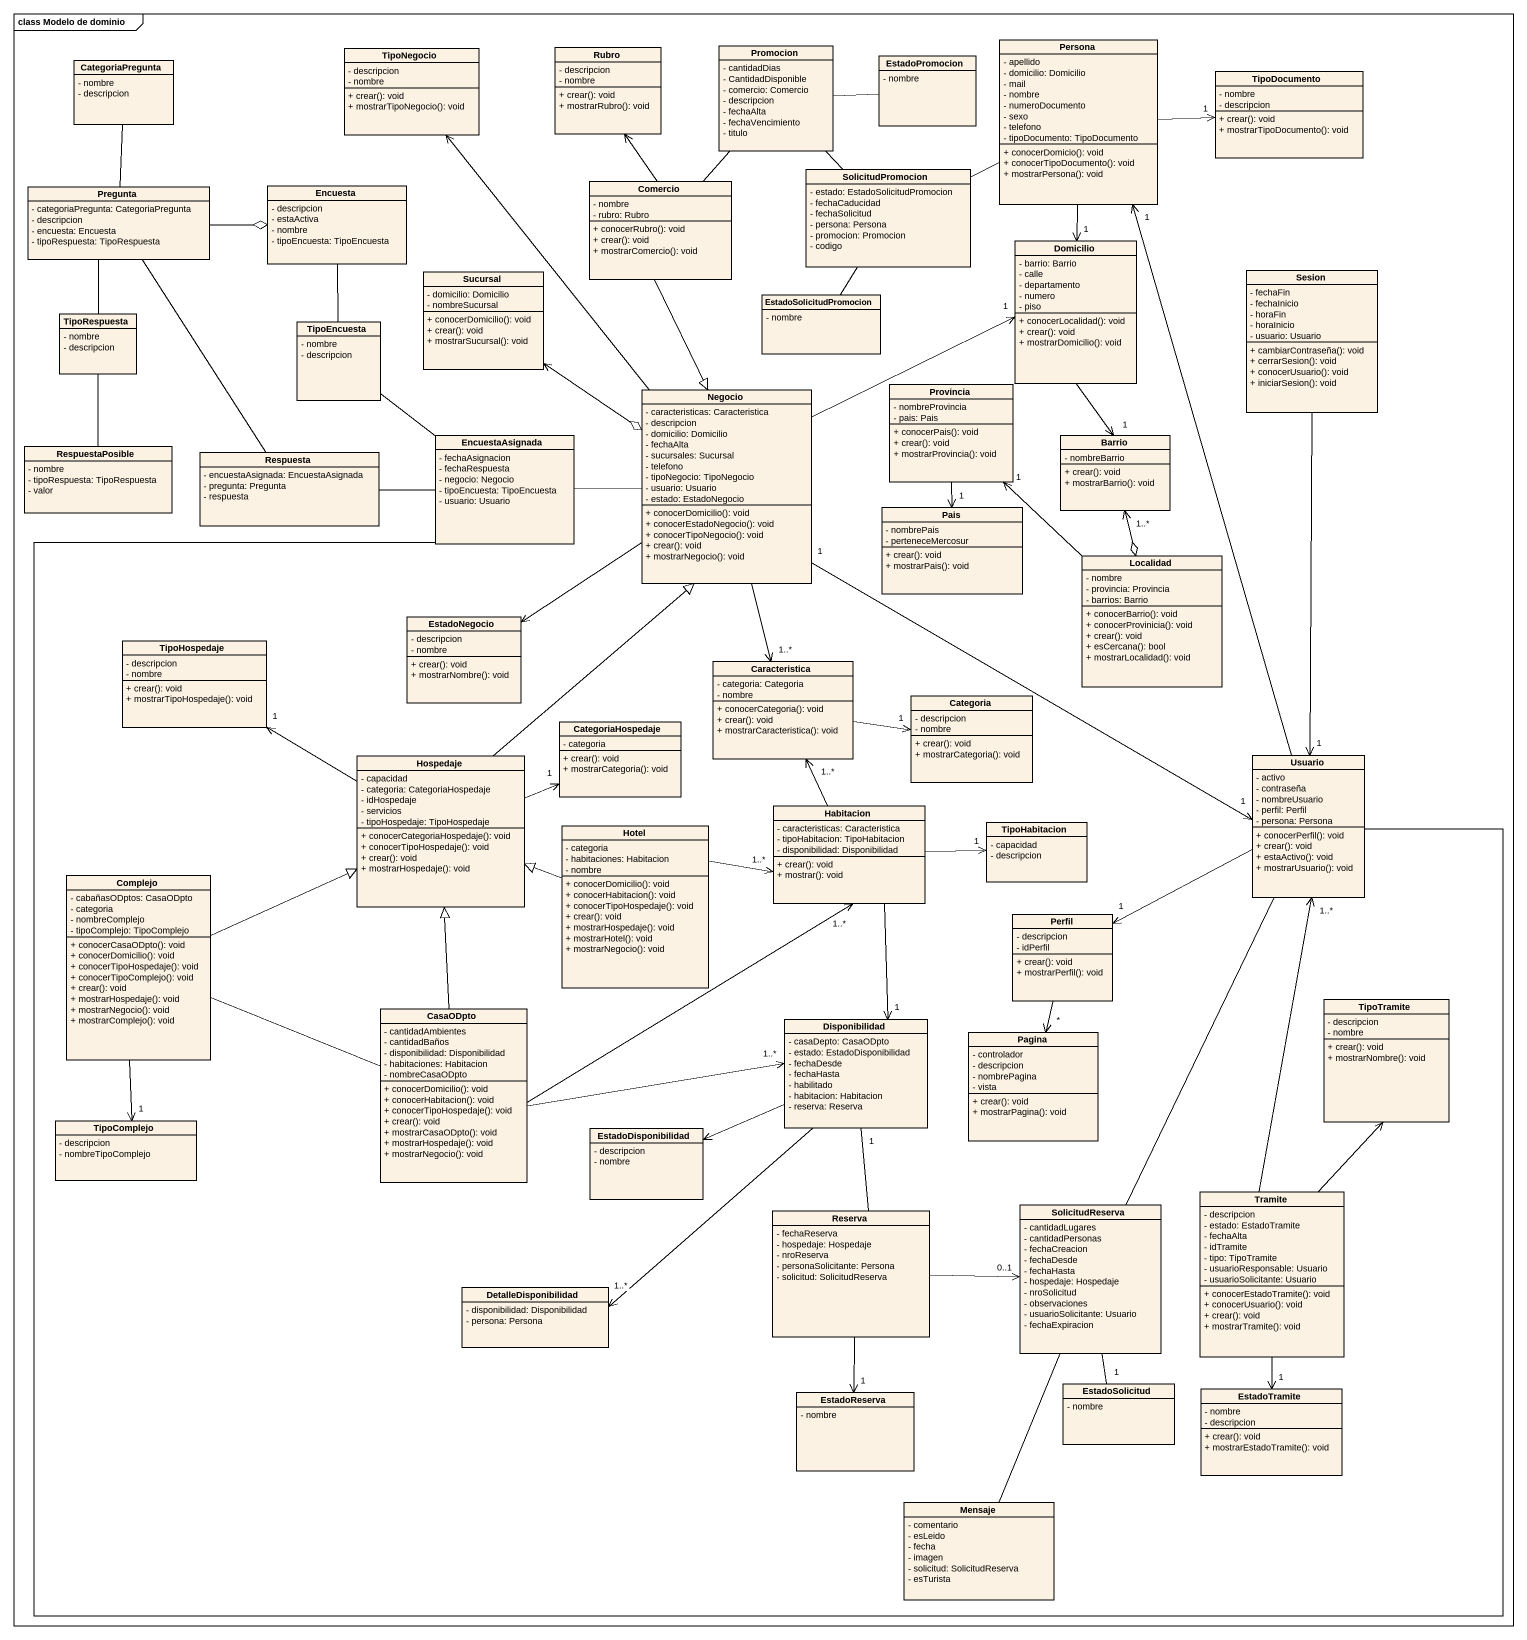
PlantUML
@startuml
mainframe class Modelo de dominio
hide circle
hide empty members
skinparam classAttributeIconSize 0
class CategoriaPregunta {
  - nombre
  - descripcion
}
class TipoNegocio {
  - descripcion
  - nombre
  + crear(): void
  + mostrarTipoNegocio(): void
}
class Rubro {
  - descripcion
  - nombre
  + crear(): void
  + mostrarRubro(): void
}
class Promocion {
  - cantidadDias
  - CantidadDisponible
  - comercio: Comercio
  - descripcion
  - fechaAlta
  - fechaVencimiento
  - titulo
}
class EstadoPromocion {
  - nombre
}
class Persona {
  - apellido
  - domicilio: Domicilio
  - mail
  - nombre
  - numeroDocumento
  - sexo
  - telefono
  - tipoDocumento: TipoDocumento
  + conocerDomicio(): void
  + conocerTipoDocumento(): void
  + mostrarPersona(): void
}
class TipoDocumento {
  - nombre
  - descripcion
  + crear(): void
  + mostrarTipoDocumento(): void
}
class Pregunta {
  - categoriaPregunta: CategoriaPregunta
  - descripcion
  - encuesta: Encuesta
  - tipoRespuesta: TipoRespuesta
}
class Encuesta {
  - descripcion
  - estaActiva
  - nombre
  - tipoEncuesta: TipoEncuesta
}
class Comercio {
  - nombre
  - rubro: Rubro
  + conocerRubro(): void
  + crear(): void
  + mostrarComercio(): void
}
class SolicitudPromocion {
  - estado: EstadoSolicitudPromocion
  - fechaCaducidad
  - fechaSolicitud
  - persona: Persona
  - promocion: Promocion
  - codigo
}
class Domicilio {
  - barrio: Barrio
  - calle
  - departamento
  - numero
  - piso
  + conocerLocalidad(): void
  + crear(): void
  + mostrarDomicilio(): void
}
class Sucursal {
  - domicilio: Domicilio
  - nombreSucursal
  + conocerDomicilio(): void
  + crear(): void
  + mostrarSucursal(): void
}
class EstadoSolicitudPromocion {
  - nombre
}
class Sesion {
  - fechaFin
  - fechaInicio
  - horaFin
  - horaInicio
  - usuario: Usuario
  + cambiarContraseña(): void
  + cerrarSesion(): void
  + conocerUsuario(): void
  + iniciarSesion(): void
}
class TipoRespuesta {
  - nombre
  - descripcion
}
class TipoEncuesta {
  - nombre
  - descripcion
}
class Negocio {
  - caracteristicas: Caracteristica
  - descripcion
  - domicilio: Domicilio
  - fechaAlta
  - sucursales: Sucursal
  - telefono
  - tipoNegocio: TipoNegocio
  - usuario: Usuario
  - estado: EstadoNegocio
  + conocerDomicilio(): void
  + conocerEstadoNegocio(): void
  + conocerTipoNegocio(): void
  + crear(): void
  + mostrarNegocio(): void
}
class Provincia {
  - nombreProvincia
  - pais: Pais
  + conocerPais(): void
  + crear(): void
  + mostrarProvincia(): void
}
class RespuestaPosible {
  - nombre
  - tipoRespuesta: TipoRespuesta
  - valor
}
class Respuesta {
  - encuestaAsignada: EncuestaAsignada
  - pregunta: Pregunta
  - respuesta
}
class EncuestaAsignada {
  - fechaAsignacion
  - fechaRespuesta
  - negocio: Negocio
  - tipoEncuesta: TipoEncuesta
  - usuario: Usuario
}
class Barrio {
  - nombreBarrio
  + crear(): void
  + mostrarBarrio(): void
}
class Pais {
  - nombrePais
  - perteneceMercosur
  + crear(): void
  + mostrarPais(): void
}
class Localidad {
  - nombre
  - provincia: Provincia
  - barrios: Barrio
  + conocerBarrio(): void
  + conocerProvinicia(): void
  + crear(): void
  + esCercana(): bool
  + mostrarLocalidad(): void
}
class TipoHospedaje {
  - descripcion
  - nombre
  + crear(): void
  + mostrarTipoHospedaje(): void
}
class EstadoNegocio {
  - descripcion
  - nombre
  + crear(): void
  + mostrarNombre(): void
}
class Caracteristica {
  - categoria: Categoria
  - nombre
  + conocerCategoria(): void
  + crear(): void
  + mostrarCaracteristica(): void
}
class CategoriaHospedaje {
  - categoria
  + crear(): void
  + mostrarCategoria(): void
}
class Categoria {
  - descripcion
  - nombre
  + crear(): void
  + mostrarCategoria(): void
}
class Hospedaje {
  - capacidad
  - categoria: CategoriaHospedaje
  - idHospedaje
  - servicios
  - tipoHospedaje: TipoHospedaje
  + conocerCategoriaHospedaje(): void
  + conocerTipoHospedaje(): void
  + crear(): void
  + mostrarHospedaje(): void
}
class Usuario {
  - activo
  - contraseña
  - nombreUsuario
  - perfil: Perfil
  - persona: Persona
  + conocerPerfil(): void
  + crear(): void
  + estaActivo(): void
  + mostrarUsuario(): void
}
class Habitacion {
  - caracteristicas: Caracteristica
  - tipoHabitacion: TipoHabitacion
  - disponibilidad: Disponibilidad
  + crear(): void
  + mostrar(): void
}
class Hotel {
  - categoria
  - habitaciones: Habitacion
  - nombre
  + conocerDomicilio(): void
  + conocerHabitacion(): void
  + conocerTipoHospedaje(): void
  + crear(): void
  + mostrarHospedaje(): void
  + mostrarHotel(): void
  + mostrarNegocio(): void
}
class TipoHabitacion {
  - capacidad
  - descripcion
}
class Complejo {
  - cabañasODptos: CasaODpto
  - categoria
  - nombreComplejo
  - tipoComplejo: TipoComplejo
  + conocerCasaODpto(): void
  + conocerDomicilio(): void
  + conocerTipoHospedaje(): void
  + conocerTipoComplejo(): void
  + crear(): void
  + mostrarHospedaje(): void
  + mostrarNegocio(): void
  + mostrarComplejo(): void
}
class Perfil {
  - descripcion
  - idPerfil
  + crear(): void
  + mostrarPerfil(): void
}
class TipoTramite {
  - descripcion
  - nombre
  + crear(): void
  + mostrarNombre(): void
}
class CasaODpto {
  - cantidadAmbientes
  - cantidadBaños
  - disponibilidad: Disponibilidad
  - habitaciones: Habitacion
  - nombreCasaODpto
  + conocerDomicilio(): void
  + conocerHabitacion(): void
  + conocerTipoHospedaje(): void
  + crear(): void
  + mostrarCasaODpto(): void
  + mostrarHospedaje(): void
  + mostrarNegocio(): void
}
class Disponibilidad {
  - casaDepto: CasaODpto
  - estado: EstadoDisponibilidad
  - fechaDesde
  - fechaHasta
  - habilitado
  - habitacion: Habitacion
  - reserva: Reserva
}
class Pagina {
  - controlador
  - descripcion
  - nombrePagina
  - vista
  + crear(): void
  + mostrarPagina(): void
}
class TipoComplejo {
  - descripcion
  - nombreTipoComplejo
}
class EstadoDisponibilidad {
  - descripcion
  - nombre
}
class Tramite {
  - descripcion
  - estado: EstadoTramite
  - fechaAlta
  - idTramite
  - tipo: TipoTramite
  - usuarioResponsable: Usuario
  - usuarioSolicitante: Usuario
  + conocerEstadoTramite(): void
  + conocerUsuario(): void
  + crear(): void
  + mostrarTramite(): void
}
class Reserva {
  - fechaReserva
  - hospedaje: Hospedaje
  - nroReserva
  - personaSolicitante: Persona
  - solicitud: SolicitudReserva
}
class SolicitudReserva {
  - cantidadLugares
  - cantidadPersonas
  - fechaCreacion
  - fechaDesde
  - fechaHasta
  - hospedaje: Hospedaje
  - nroSolicitud
  - observaciones
  - usuarioSolicitante: Usuario
  - fechaExpiracion
}
class DetalleDisponibilidad {
  - disponibilidad: Disponibilidad
  - persona: Persona
}
class EstadoSolicitud {
  - nombre
}
class EstadoReserva {
  - nombre
}
class EstadoTramite {
  - nombre
  - descripcion
  + crear(): void
  + mostrarEstadoTramite(): void
}
class Mensaje {
  - comentario
  - esLeido
  - fecha
  - imagen
  - solicitud: SolicitudReserva
  - esTurista
}
Promocion -right- EstadoPromocion
Promocion -- SolicitudPromocion
Persona -right-> "1" TipoDocumento
Persona --> "1" Domicilio
Pregunta -up- CategoriaPregunta
Pregunta -right-o Encuesta
Pregunta -- TipoRespuesta
Pregunta -- Respuesta
Comercio -up-> Rubro
Comercio -up- Promocion
Comercio --|> Negocio
SolicitudPromocion -right- Persona
SolicitudPromocion -- EstadoSolicitudPromocion
Domicilio --> "1" Barrio
Sucursal <--o Negocio
Sesion --> "1" Usuario
TipoEncuesta -up- Encuesta
TipoEncuesta -- EncuestaAsignada
Negocio -up-> TipoNegocio
Negocio -right-> "1" Domicilio
Negocio --> EstadoNegocio
Negocio --> "1..*" Caracteristica
Negocio "1" -right-> "1" Usuario
Provincia --> "1" Pais
RespuestaPosible -up- TipoRespuesta
Respuesta -right- EncuestaAsignada
EncuestaAsignada -right- Negocio
EncuestaAsignada -right- Usuario
Barrio "1..*" <--o Localidad
Localidad -up-> "1" Provincia
Caracteristica -right-> "1" Categoria
Hospedaje -up-|> Negocio
Hospedaje -left-> "1" TipoHospedaje
Hospedaje -right-> "1" CategoriaHospedaje
Usuario -up-> "1" Persona
Usuario -left-> "1" Perfil
Habitacion -up-> "1..*" Caracteristica
Habitacion -right-> "1" TipoHabitacion
Habitacion --> "1" Disponibilidad
Hotel -left-|> Hospedaje
Hotel -right-> "1..*" Habitacion
Complejo -right-|> Hospedaje
Complejo -right- CasaODpto
Complejo --> "1" TipoComplejo
Perfil --> "*" Pagina
CasaODpto -up-|> Hospedaje
CasaODpto -up-> "1..*" Habitacion
CasaODpto -right-> "1..*" Disponibilidad
Disponibilidad -left-> EstadoDisponibilidad
Disponibilidad "1" -- Reserva
Disponibilidad --> "1..*" DetalleDisponibilidad
Tramite -up-> "1..*" Usuario
Tramite -up-> TipoTramite
Tramite --> "1" EstadoTramite
Reserva -right-> "0..1" SolicitudReserva
Reserva --> "1" EstadoReserva
SolicitudReserva -up- Usuario
SolicitudReserva -- "1" EstadoSolicitud
Mensaje -up- SolicitudReserva
@enduml
